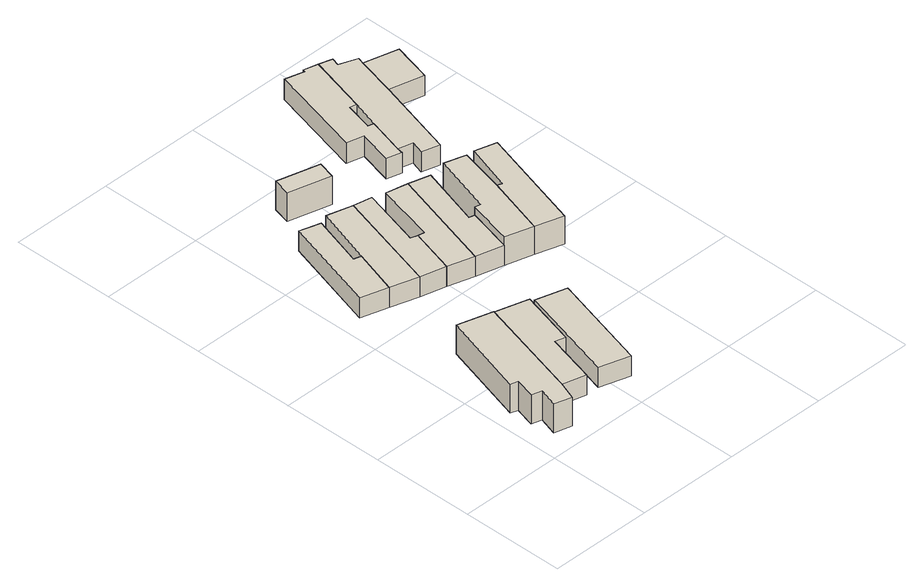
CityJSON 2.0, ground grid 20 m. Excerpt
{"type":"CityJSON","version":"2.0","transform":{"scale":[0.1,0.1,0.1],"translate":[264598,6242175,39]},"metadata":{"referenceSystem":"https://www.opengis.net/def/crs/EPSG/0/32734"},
"CityObjects":{
"building1":{"type":"Building","attributes":{"address":"21 Chamberlain Street Woodstock 7925 Cape Town","building":"house","building:levels":"1","footprint":{"type":"Polygon"},"plus_code":"CFX5XXXW+XVR","ground_height":44.68,"building_height":4.1,"roof_height":48.78},"geometry":[{"type":"Solid","lod":"1","boundaries":[[[[0,1,2,3,4,5]],[[1,6,7,3,2]],[[6,8,9,7]],[[8,10,11,9]],[[10,12,13,11]],[[12,14,15,13]],[[14,16,17,15]],[[16,18,19,17]],[[18,0,5,4,19]],[[4,3,7,9,11,13,15,17,19]],[[18,16,14,12,10,8,6,1,0]]]]}]},
"building2":{"type":"Building","attributes":{"address":"19 Chamberlain Street Woodstock 7925 Cape Town","building":"house","building:levels":"1","footprint":{"type":"Polygon"},"plus_code":"CFXHX6X4+XPR","ground_height":44.62,"building_height":4.1,"roof_height":48.72},"geometry":[{"type":"Solid","lod":"1","boundaries":[[[[20,21,5,2]],[[21,22,23,5]],[[22,24,25,23]],[[24,26,27,25]],[[26,28,29,27]],[[28,20,2,29]],[[2,5,23,25,27,29]],[[28,26,24,22,21,20]]]]}]},
"building3":{"type":"Building","attributes":{"address":"17 Chamberlain Street Woodstock 7925 Cape Town","building":"semidetached_house","building:levels":"1","footprint":{"type":"Polygon"},"plus_code":"CFXRXQX5+XWW","ground_height":44.62,"building_height":4.1,"roof_height":48.72},"geometry":[{"type":"Solid","lod":"1","boundaries":[[[[30,31,32,33]],[[31,34,35,32]],[[34,36,37,35]],[[36,30,33,37]],[[33,32,35,37]],[[36,34,31,30]]]]}]},
"building4":{"type":"Building","attributes":{"address":"Chamberlain Street Woodstock Cape Town","building":"house","building:levels":"1","footprint":{"type":"Polygon"},"plus_code":"CFX8X9XJ+XWX","ground_height":41.09,"building_height":4.1,"roof_height":45.19},"geometry":[{"type":"Solid","lod":"1","boundaries":[[[[38,39,40,41]],[[39,42,43,40]],[[42,44,45,43]],[[44,46,47,45]],[[46,48,49,47]],[[48,38,41,49]],[[41,40,43,45,47,49]],[[48,46,44,42,39,38]]]]}]},
"building5":{"type":"Building","attributes":{"address":"Chamberlain Street Woodstock Cape Town","building":"house","building:levels":"1","footprint":{"type":"Polygon"},"plus_code":"CFXJXMXF+XWW","ground_height":41.09,"building_height":4.1,"roof_height":45.19},"geometry":[{"type":"Solid","lod":"1","boundaries":[[[[50,51,52,53]],[[51,38,41,52]],[[38,48,49,41]],[[48,54,55,49]],[[54,50,53,55]],[[53,52,41,49,55]],[[54,48,38,51,50]]]]}]},
"building6":{"type":"Building","attributes":{"address":"Chamberlain Street Woodstock Cape Town","building":"house","building:levels":"1","footprint":{"type":"Polygon"},"plus_code":"CFXRXVXF+X4W","ground_height":41.09,"building_height":4.1,"roof_height":45.19},"geometry":[{"type":"Solid","lod":"1","boundaries":[[[[56,57,58,59]],[[57,60,61,58]],[[60,62,63,61]],[[62,50,53,63]],[[50,54,55,53]],[[54,56,59,55]],[[59,58,61,63,53,55]],[[54,50,62,60,57,56]]]]}]},
"building7":{"type":"Building","attributes":{"address":"16 Chamberlain Street Woodstock Cape Town","building":"house","building:levels":"1","footprint":{"type":"Polygon"},"plus_code":"CGX5X7XJ+X4R","ground_height":41.09,"building_height":4.1,"roof_height":45.19},"geometry":[{"type":"Solid","lod":"1","boundaries":[[[[64,65,66,67]],[[65,68,69,66]],[[68,57,58,69]],[[57,56,59,58]],[[56,70,71,59]],[[70,64,67,71]],[[67,66,69,58,59,71]],[[70,56,57,68,65,64]]]]}]},
"building8":{"type":"Building","attributes":{"building":"garage","building:levels":"1","footprint":{"type":"Polygon"},"plus_code":"CFXRX7XW+X4V","ground_height":41.09,"building_height":4.1,"roof_height":45.19},"geometry":[{"type":"Solid","lod":"1","boundaries":[[[[72,73,74,75]],[[73,76,77,74]],[[76,78,79,77]],[[78,72,75,79]],[[75,74,77,79]],[[78,76,73,72]]]]}]},
"building9":{"type":"Building","attributes":{"address":"14A Chamberlain Street Woodstock Cape Town","building":"house","building:levels":"1","footprint":{"type":"Polygon"},"plus_code":"CGX9X3XG+XJV","ground_height":41.09,"building_height":4.1,"roof_height":45.19},"geometry":[{"type":"Solid","lod":"1","boundaries":[[[[80,81,82,83]],[[81,84,85,82]],[[84,64,67,85]],[[64,70,71,67]],[[70,86,87,71]],[[86,80,83,87]],[[83,82,85,67,71,87]],[[86,70,64,84,81,80]]]]}]},
"building10":{"type":"Building","attributes":{"address":"14 Chamberlain Street Woodstock Cape Town","building":"house","building:levels":"1","footprint":{"type":"Polygon"},"plus_code":"CGXJX9X3+XCX","ground_height":42.84,"building_height":4.1,"roof_height":46.94},"geometry":[{"type":"Solid","lod":"1","boundaries":[[[[88,89,90,91]],[[89,92,93,90]],[[92,94,95,93]],[[94,80,96,95]],[[80,86,87,97,96]],[[86,98,99,100,97,87]],[[98,88,91,100,99]],[[91,90,93,95,96,97,100]],[[98,86,80,94,92,89,88]]]]}]},
"building11":{"type":"Building","attributes":{"address":"12 Chamberlain Street Woodstock Cape Town","building":"house","building:levels":"1","footprint":{"type":"Polygon"},"plus_code":"CGXRX3XJ+XXW","ground_height":42.84,"building_height":4.1,"roof_height":46.94},"geometry":[{"type":"Solid","lod":"1","boundaries":[[[[88,98,100,91]],[[98,101,102,100]],[[101,103,104,102]],[[103,105,106,104]],[[105,107,108,106]],[[107,88,91,108]],[[91,100,102,104,106,108]],[[107,105,103,101,98,88]]]]}]},
"building12":{"type":"Building","attributes":{"address":"7 Salisbury Street Woodstock Cape Town","building":"house","building:levels":"1","footprint":{"type":"Polygon"},"plus_code":"CGXJXHX9+XFX","ground_height":39.35,"building_height":4.1,"roof_height":43.45},"geometry":[{"type":"Solid","lod":"1","boundaries":[[[[109,110,111,112]],[[110,113,114,111]],[[113,115,116,114]],[[115,117,118,116]],[[117,119,120,118]],[[119,121,122,120]],[[121,123,124,122]],[[123,125,126,124]],[[125,127,128,126]],[[127,129,130,128]],[[129,131,132,130]],[[131,133,134,132]],[[133,109,112,134]],[[112,111,114,116,118,120,122,124,126,128,130,132,134]],[[133,131,129,127,125,123,121,119,117,115,113,110,109]]]]}]},
"building13":{"type":"Building","attributes":{"address":"5 Salisbury Street Woodstock Cape Town","building":"house","building:levels":"1","footprint":{"type":"Polygon"},"plus_code":"CGXXXMX6+XPW","ground_height":39.35,"building_height":4.1,"roof_height":43.45},"geometry":[{"type":"Solid","lod":"1","boundaries":[[[[135,136,134,112]],[[136,137,128,134]],[[137,138,126,128]],[[138,139,140,126]],[[139,141,142,140]],[[141,143,144,142]],[[143,145,146,144]],[[145,147,148,146]],[[147,149,150,148]],[[149,151,152,150]],[[151,153,154,152]],[[153,135,112,154]],[[112,134,128,126,140,142,144,146,148,150,152,154]],[[153,151,149,147,145,143,141,139,138,137,136,135]]]]}]},
"building14":{"type":"Building","attributes":{"building":"garage","building:levels":"1","footprint":{"type":"Polygon"},"plus_code":"CHX9XVXR+XPR","ground_height":39.35,"building_height":4.1,"roof_height":43.45},"geometry":[{"type":"Solid","lod":"1","boundaries":[[[[147,145,146,148]],[[145,155,156,146]],[[155,157,158,156]],[[157,147,148,158]],[[148,146,156,158]],[[157,155,145,147]]]]}]}
},
"vertices":[
[60,42,39],[117,249,39],[117,249,97],[117,249,98],[60,42,98],[60,42,97],[51,268,39],[51,268,98],[2,100,39],[2,100,98],[16,96,39],[16,96,98],[5,57,39],[5,57,98],[25,51,39],[25,51,98],[14,15,39],[14,15,98],[47,6,39],[47,6,98],
[117,249,56],[60,42,56],[105,30,56],[105,30,97],[131,127,56],[131,127,97],[151,121,56],[151,121,97],[181,231,56],[181,231,97],
[244,207,56],[184,224,56],[184,224,97],[244,207,97],[132,30,56],[132,30,97],[190,13,56],[190,13,97],
[104,531,21],[90,535,21],[90,535,62],[104,531,62],[120,636,21],[120,636,62],[81,648,21],[81,648,62],[25,458,21],[25,458,62],[77,443,21],[77,443,62],
[188,631,21],[139,644,21],[139,644,62],[188,631,62],[131,427,21],[131,427,62],
[180,415,21],[205,503,21],[205,503,62],[180,415,62],[192,508,21],[192,508,62],[224,624,21],[224,624,62],
[289,607,21],[248,616,21],[248,616,62],[289,607,62],[217,501,21],[217,501,62],[230,400,21],[230,400,62],
[147,763,3],[138,729,3],[138,729,62],[147,763,62],[219,708,3],[219,708,62],[228,742,3],[228,742,62],
[306,474,21],[295,477,21],[295,477,62],[306,474,62],[330,596,21],[330,596,62],[283,386,21],[283,386,62],
[370,488,21],[392,576,21],[392,576,79],[370,488,79],[351,588,21],[351,588,79],[317,472,21],[317,472,79],[306,474,79],[283,386,79],[336,371,21],[336,371,62],[336,371,79],
[389,355,21],[389,355,79],[449,563,21],[449,563,79],[407,575,21],[407,575,79],[379,484,21],[379,484,79],
[424,938,3],[397,945,3],[397,945,45],[424,938,45],[396,940,3],[396,940,45],[359,950,3],[359,950,45],[310,765,3],[310,765,45],[344,757,3],[344,757,45],[327,692,3],[327,692,45],[355,684,3],[355,684,45],[357,695,3],[357,695,45],[377,768,3],[377,768,45],[366,771,3],[366,771,45],[380,825,3],[380,825,45],[393,822,3],[393,822,45],
[424,938,4],[393,822,4],[377,768,4],[357,695,4],[385,688,4],[385,688,45],[377,663,4],[377,663,45],[412,654,4],[412,654,45],[456,812,4],[456,812,45],[476,889,4],[476,889,45],[480,902,4],[480,902,45],[445,915,4],[445,915,45],[450,930,4],[450,930,45],
[522,795,4],[522,795,45],[542,872,4],[542,872,45]
]}
